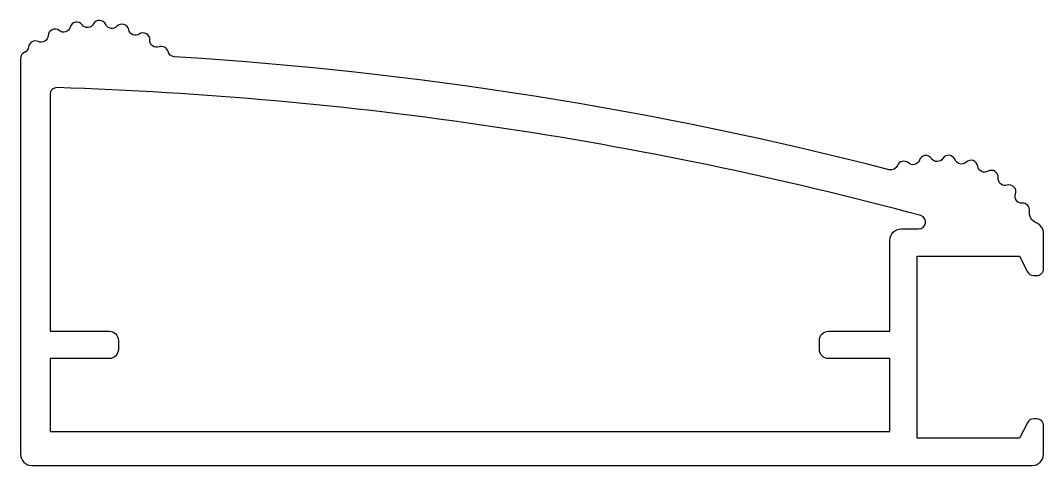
# Model space of a CAD drawing. Extents: x 133.5 to 178.5, y 212.4 to 232.
import ezdxf

# ---------------------------------------------------------------- set-up
doc = ezdxf.new("R2010")
doc.units = 0
doc.header["$LTSCALE"] = 15
doc.layers.get('0').update_dxf_attribs({"linetype": 'CONTINUOUS'})

msp = doc.modelspace()

# ---------------------------------------------------------------- linework, layer by layer
for points in [[(178.16, 220.77, 0.415283), (178.461, 221.07), (178.461, 222.62, 0.305092), (178.149, 223.083, -0.340931), (177.843, 223.611, 0.472319), (177.527, 223.95, -0.539441), (177.226, 224.352, 0.617924), (176.856, 224.74, -0.539441), (176.47, 225.06, 0.617924), (176.02, 225.352, -0.539441), (175.57, 225.573, 0.617924), (175.064, 225.752, -0.539441), (174.575, 225.862, 0.617924), (174.041, 225.918, -0.539441), (173.539, 225.911, 0.617924), (173.007, 225.841, -0.539441), (172.521, 225.718, 0.527994), (172.039, 225.605, -0.380297), (171.685, 225.422, 0.047356), (140.268, 230.387, -0.325842), (139.996, 230.613, 0.446476), (139.6, 230.82, -0.539441), (139.195, 231.116, 0.617924), (138.728, 231.38, -0.539441), (138.265, 231.574, 0.617924), (137.75, 231.722, -0.539441), (137.255, 231.802, 0.617924), (136.719, 231.826, -0.539441), (136.219, 231.789, 0.617924), (135.692, 231.687, -0.539441), (135.214, 231.534, 0.617924), (134.726, 231.312, -0.539441), (134.297, 231.053, 0.515225), (133.869, 230.816, -0.267949), (133.691, 230.575, 0.29849), (133.511, 230.3), (133.511, 212.92, 0.414214), (134.011, 212.42), (177.961, 212.42, 0.414214), (178.461, 212.92), (178.461, 214.169, 0.414748), (178.161, 214.47), (178.02, 214.47, 0.284762), (177.752, 214.303), (177.411, 213.62), (172.911, 213.62), (172.911, 221.62), (177.411, 221.62), (177.752, 220.936, 0.284324), (178.02, 220.77)], [(169.011, 217.12, -0.414214), (168.611, 217.52), (168.611, 217.92, -0.414213), (169.011, 218.32), (171.711, 218.32), (171.711, 222.32, -0.414214), (172.211, 222.82), (172.975, 222.82, 0.843648), (173.075, 223.403, 0.057732), (135.123, 229.028, 0.426781), (134.811, 228.728), (134.811, 218.32), (137.411, 218.32, -0.414214), (137.811, 217.92), (137.811, 217.52, -0.414214), (137.411, 217.12), (134.811, 217.12), (134.811, 213.92), (171.711, 213.92), (171.711, 217.12)]]:
    msp.add_lwpolyline(points, format="xyb", close=True)

doc.saveas('drawing.dxf')
